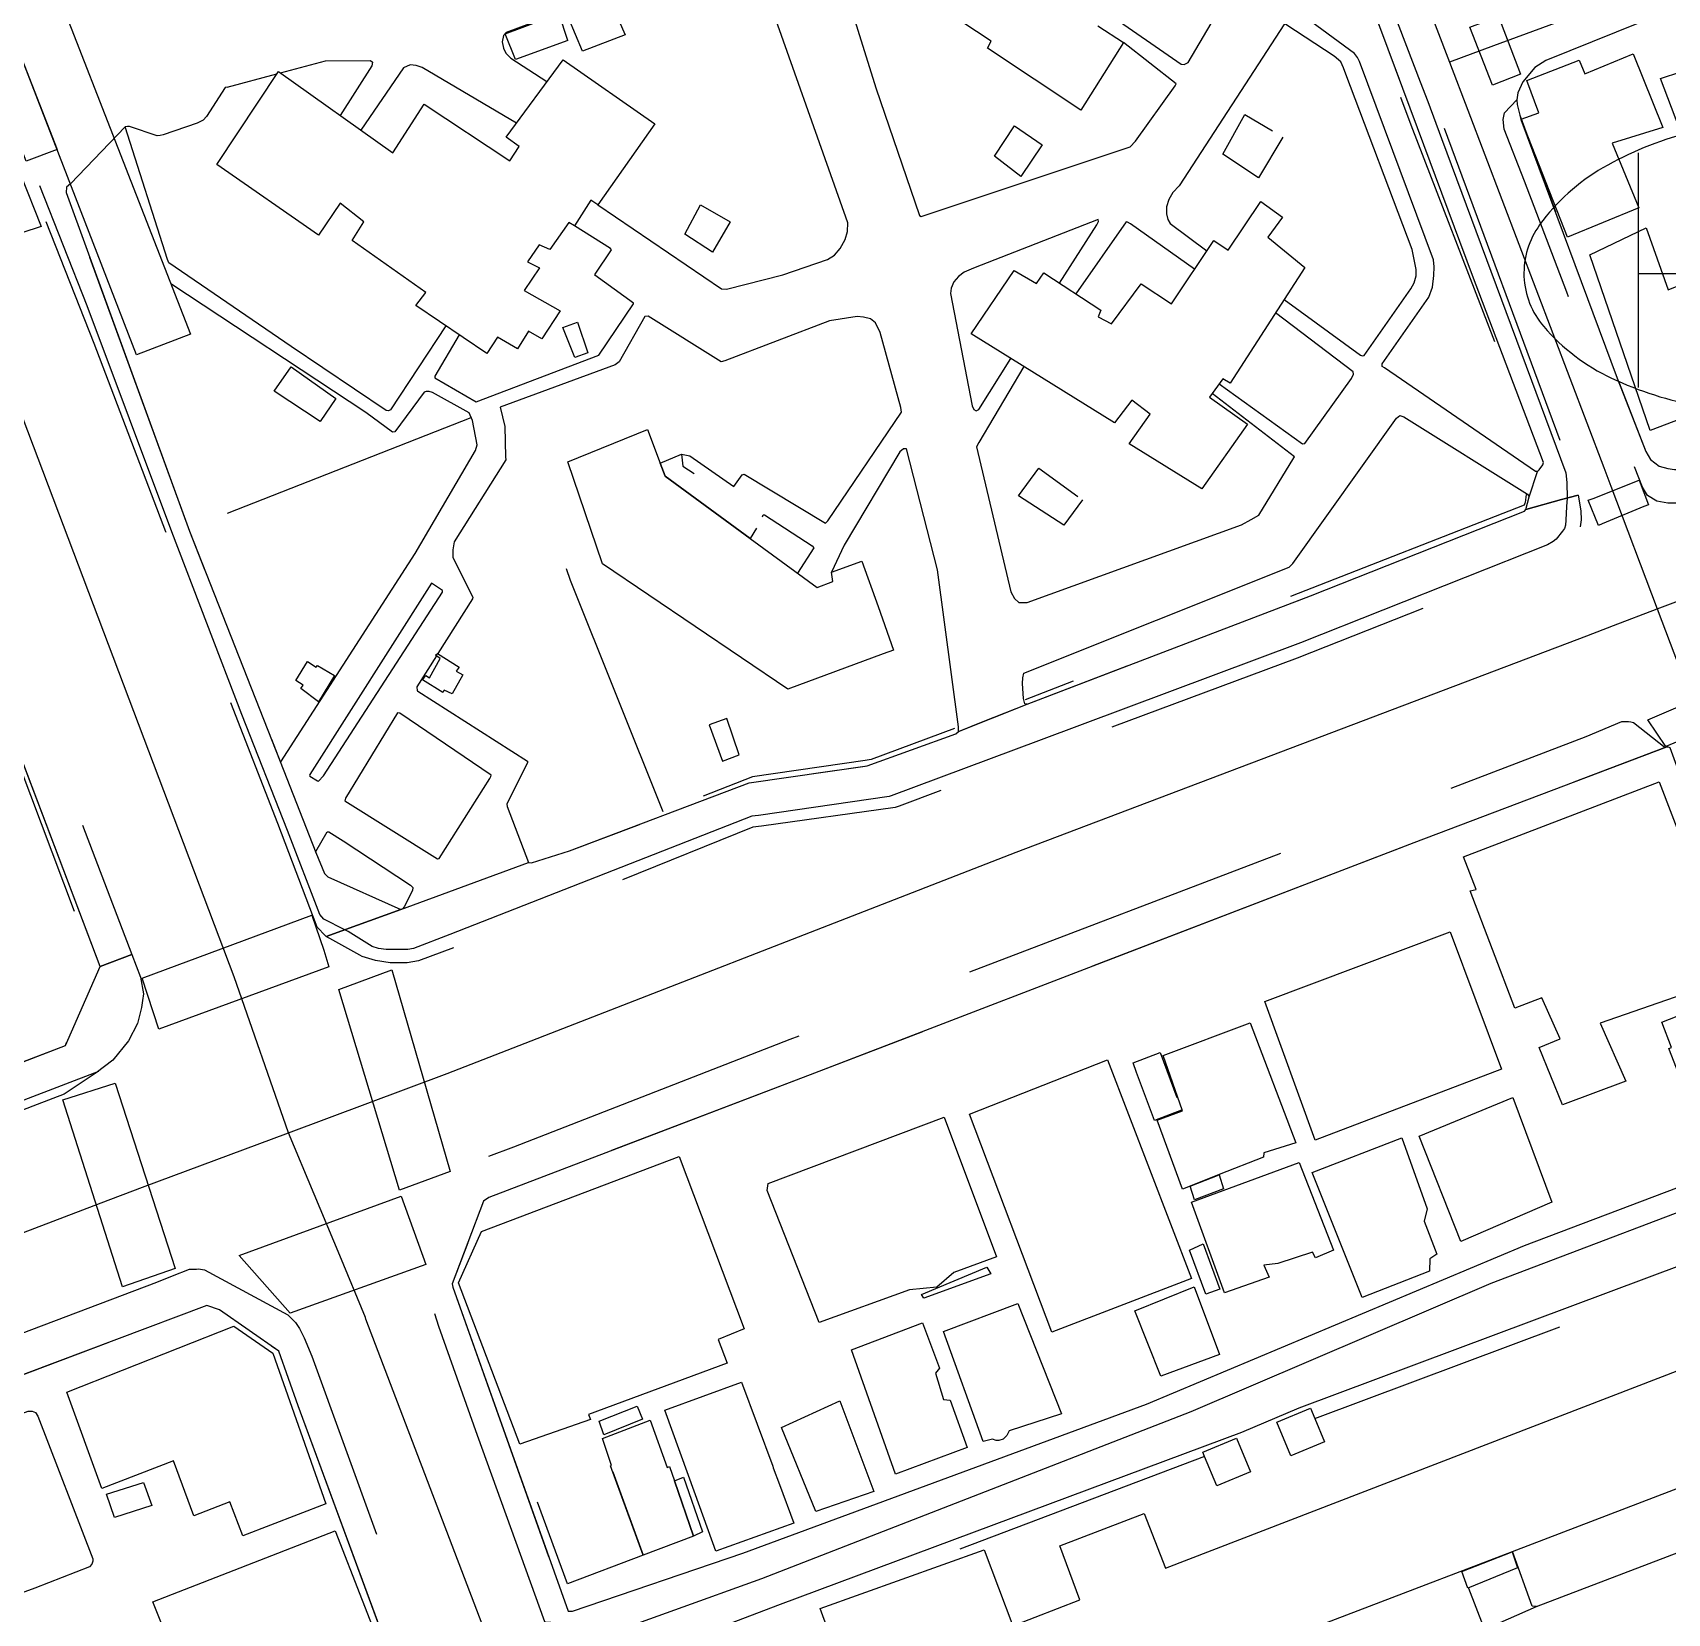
# Model space of a CAD drawing. Header units: millimetres. Extents: x 198785 to 203305, y 542885 to 545889.
# Drawn here: x 202470.1 to 202649.4, y 543178 to 543351.3 of the extents above; entities that cross this region are included whole.
import ezdxf

# ---------------------------------------------------------------- set-up
doc = ezdxf.new("R2010")
doc.units = ezdxf.units.MM
for name, pattern in [('FENCE_25K', [54.3, 28.7, -9.2, -16.4]), ('HIDDEN_BULD_25K', [28.8, 18.4, -10.4]), ('HIDDEN_IN_25K', [56.5, 36.5, -20])]:
    doc.linetypes.add(name, pattern=pattern)
for name, color, linetype in [('A0013114', 253, 'Continuous'), ('A0013117', 253, 'Continuous'), ('A0013118', 253, 'Continuous'), ('A0023214', 253, 'Continuous'), ('A0023217', 253, 'Continuous'), ('A0033324', 253, 'Continuous'), ('A0033327', 253, 'Continuous'), ('A0043325', 253, 'Continuous'), ('B0014111', 253, 'Continuous'), ('B0014112', 253, 'Continuous'), ('B0014115', 253, 'Continuous'), ('B0014116', 253, 'Continuous'), ('B0014511', 253, 'Continuous'), ('B0024120', 253, 'Continuous'), ('B0024127', 253, 'Continuous'), ('C0076117', 253, 'Continuous')]:
    doc.layers.add(name, color=color, linetype=linetype)

# ---------------------------------------------------------------- blocks, each defined once
blk = doc.blocks.new('B0014511')
at = {"layer": 'B0014511'}
blk.add_lwpolyline([(-31.17, -1.27, 0.169014), (-29, -6.77, 0.105159), (-21.57, -12.43, 0.067248), (-11.97, -15.47, 0.053397), (0.67, -16.3, 0.053397), (13.19, -14.44, 0.067248), (22.51, -10.63, 0.105159), (29.45, -4.38, 0.169014), (31.17, 1.27, 0.169014), (29, 6.77, 0.105159), (21.57, 12.43, 0.067248), (11.97, 15.47, 0.053397), (-0.67, 16.3, 0.053397), (-13.19, 14.44, 0.067248), (-22.51, 10.63, 0.105159), (-29.45, 4.38, 0.169014)], format="xyb", close=True, dxfattribs=at)
for points in [[(16.58, 13.62), (16.58, -13.46)], [(-18.64, 12.26), (-18.64, -13.46)], [(-18.64, -0.94), (16.58, -0.94)]]:
    blk.add_lwpolyline(points, dxfattribs=at)

msp = doc.modelspace()

# ---------------------------------------------------------------- linework, layer by layer
at = {"layer": 'A0013114'}
for points in [[(202474.24, 543334.78), (202473.81, 543334.42), (202473.77, 543333.83), (202487.3, 543296.67), (202497.26, 543271.43), (202501.16, 543261.47), (202502.1, 543259.14), (202502.46, 543258.78), (202510.5, 543255.21), (202524.48, 543260.35), (202524.83, 543260.34), (202528.99, 543261.62), (202548.69, 543269.08), (202561.64, 543270.97), (202571.36, 543274.47), (202571.62, 543274.71), (202579.17, 543277.72), (202610.24, 543289.6), (202633.72, 543298.88), (202633.87, 543299.07)], [(202362.03, 543197.36), (202387.02, 543206.87), (202473.7, 543240.31), (202477.5, 543248.94), (202462.05, 543289.72), (202445.63, 543332.77)], [(202649.28, 543273.02), (202621.58, 543262.51), (202584, 543248.08), (202555.84, 543237.26), (202520.13, 543223.64), (202519.55, 543223.21), (202516.13, 543214.15), (202516.17, 543213.79), (202528.83, 543178.28), (202529.31, 543178.28)], [(202510.01, 543170.99), (202510.13, 543171.21), (202499.24, 543200.77), (202497.1, 543206.78), (202490.6, 543211.3), (202489.2, 543211.78), (202429.75, 543189.42), (202397.76, 543177.28), (202362.52, 543163.93), (202358.46, 543162.34), (202358.2, 543162.12), (202358.16, 543162.04)]]:
    msp.add_lwpolyline(points, dxfattribs=at)
at = {"layer": 'A0013117'}
for points in [[(202752.64, 543392.24), (202751.77, 543392.44), (202750.81, 543392.44), (202695.15, 543371.53), (202693.88, 543371.06), (202690.45, 543369.73), (202676.84, 543364.47), (202676.58, 543364.31), (202670.94, 543361.27), (202661.61, 543358.03), (202651.46, 543354.49), (202636.06, 543348.28), (202634.85, 543347.54), (202633.54, 543345.95), (202632.98, 543344.76), (202632.88, 543343.97), (202632.92, 543343.45), (202633.2, 543342.28), (202633.31, 543341.83), (202643.88, 543313.45), (202647.03, 543305.43), (202647.54, 543304.55), (202648.48, 543303.8), (202649.41, 543303.54)], [(202633.87, 543299.07), (202634.21, 543300.46), (202635.12, 543303.24), (202635.32, 543303.41), (202635.73, 543303.95), (202635.79, 543304.21), (202628.01, 543324.73), (202621.97, 543340.91), (202618.75, 543349.55), (202609.17, 543375.21)], [(202529.31, 543178.28), (202547.97, 543184.63), (202592.24, 543200.97), (202633.69, 543218.38), (202661.99, 543229.07), (202662.91, 543231.39), (202662.94, 543231.46), (202663.93, 543233.97), (202659.57, 543245.7), (202655.03, 543258.24), (202649.67, 543272.92), (202649.5, 543273), (202649.28, 543273.02)], [(202664.18, 543221.18), (202608.96, 543200.52), (202602.69, 543197.87), (202552.08, 543179.01), (202532.61, 543171.6)]]:
    msp.add_lwpolyline(points, dxfattribs=at)
at = {"layer": 'A0013118'}
for points in [[(202569.48, 543365.56), (202574.03, 543372.33), (202574.14, 543372.75), (202574.18, 543373.08), (202573.13, 543373.12), (202558.16, 543367.58), (202557.29, 543367.16), (202556.68, 543366.51), (202556.49, 543365.8), (202556.46, 543364.9), (202562.56, 543345.28), (202567.35, 543331.3), (202567.54, 543331.19), (202590.45, 543338.83), (202591.06, 543339.46), (202595.39, 543345.5), (202595.52, 543345.75), (202589.73, 543350.26)], [(202587.87, 543353.55), (202596.06, 543347.88), (202596.38, 543347.85), (202596.81, 543348.06), (202601.49, 543356.05), (202601.53, 543356.33), (202593.5, 543362.16)], [(202532.08, 543332.48), (202545.64, 543323.26), (202546.19, 543323.23), (202552.36, 543324.78), (202557.26, 543326.49), (202558.03, 543326.95), (202558.67, 543327.68), (202559.22, 543328.67), (202559.48, 543329.54), (202559.51, 543330.49), (202549.76, 543358.07), (202549.23, 543359.18), (202548.57, 543360.12), (202547.86, 543360.45), (202545.95, 543360.28), (202522.05, 543351.37), (202521.75, 543351.03), (202521.59, 543350.35), (202521.73, 543349.66), (202521.99, 543349.09), (202522.54, 543348.55), (202526.51, 543345.97)], [(202635.12, 543303.24), (202634.92, 543303.22), (202618.34, 543314.59), (202618.11, 543314.73), (202618.11, 543315.02), (202623.23, 543322.33), (202623.6, 543323.45), (202623.78, 543324.71), (202623.81, 543325.65), (202623.74, 543326.44), (202615.6, 543348.17), (202615.38, 543348.63), (202615.06, 543349.07), (202605.55, 543356.07)], [(202607.34, 543322.09), (202615.74, 543315.99), (202615.93, 543315.9), (202616.12, 543315.96), (202621.23, 543323.25), (202621.59, 543323.91), (202621.81, 543324.69), (202621.82, 543325.37), (202621.38, 543327.57), (202614.1, 543346.78), (202613.87, 543347.47), (202613.55, 543348.14), (202612.85, 543348.78), (202607.55, 543352.25), (202607.4, 543352.32), (202595.84, 543334.55), (202595.14, 543333.8), (202594.7, 543333.06), (202594.45, 543332.24), (202594.44, 543331.49), (202594.58, 543330.86), (202594.85, 543330.42), (202598.88, 543327.43)], [(202491.43, 543345.35), (202496.89, 543346.82)], [(202497.27, 543346.92), (202502.22, 543348.25), (202507.17, 543348.3), (202507.38, 543348.1), (202507.31, 543347.7), (202503.84, 543342.26)], [(202523.15, 543341.42), (202512.83, 543347.53), (202512.17, 543347.76), (202511.51, 543347.82), (202510.78, 543347.49), (202506.08, 543340.67), (202506.13, 543340.77)], [(202491.43, 543345.35), (202491.21, 543345.33), (202489.19, 543342.14), (202488.8, 543341.74), (202488.14, 543341.41), (202484.43, 543340.15), (202484.09, 543340.05), (202483.77, 543340.03), (202480.73, 543341.07), (202480.5, 543341.07), (202480.24, 543341), (202474.24, 543334.78)], [(202515.43, 543319.2), (202509.35, 543309.98), (202509.12, 543309.87), (202508.86, 543309.92), (202498.46, 543316.95), (202485.05, 543326.12), (202484.88, 543326.49), (202480.24, 543341)], [(202582.73, 543323.88), (202586.82, 543330.28), (202586.98, 543330.65), (202586.97, 543330.84), (202573.27, 543325.52), (202572.25, 543325.1), (202571.62, 543324.59), (202571.12, 543324.02), (202570.82, 543323.34), (202570.75, 543322.74), (202573.15, 543310.43), (202573.32, 543310.03), (202573.58, 543309.88), (202573.87, 543310.02), (202577.38, 543315.62)], [(202597.53, 543325.41), (202590.51, 543330.38), (202590.17, 543330.58), (202590.01, 543330.61), (202584.52, 543322.7)], [(202516.88, 543318.22), (202514.2, 543313.69), (202514.2, 543313.5), (202518.76, 543310.87), (202532.2, 543315.99), (202536, 543321.62), (202535.98, 543321.69), (202531.74, 543324.77), (202531.81, 543324.87), (202533.57, 543327.54), (202533.49, 543327.66), (202529.53, 543330.16)], [(202497.26, 543271.43), (202497.33, 543271.41), (202512.05, 543294.25), (202518.68, 543305.54), (202518.84, 543306.15), (202518.36, 543308.82), (202517.98, 543309.65), (202513.96, 543311.9), (202513.58, 543312.01), (202513.26, 543311.99), (202513.06, 543311.92), (202509.83, 543307.59), (202509.56, 543307.55), (202506.66, 543309.7), (202485.27, 543323.82)], [(202541.26, 543305.12), (202542.19, 543304.96), (202547.01, 543301.6), (202547.93, 543302.88), (202548.15, 543302.92), (202557.06, 543297.55), (202557.32, 543297.81), (202565.37, 543309.73), (202565.3, 543310.24), (202563.05, 543318.46), (202562.55, 543319.53), (202562, 543319.97), (202561.23, 543320.16), (202560.54, 543320.24), (202557.49, 543319.73), (202546.03, 543315.35), (202545.6, 543315.27), (202537.61, 543320.26), (202537.25, 543320.23), (202534.44, 543315.24), (202533.98, 543314.94), (202521.36, 543310.29), (202521.89, 543308.17), (202521.96, 543304.84), (202521.98, 543304.5), (202516.34, 543295.53), (202516.18, 543294.64), (202516.19, 543293.8), (202518.39, 543289.46), (202518.36, 543289.27), (202514.55, 543283.26)], [(202600.24, 543312.84), (202609.37, 543306.27), (202609.6, 543306.3), (202614.73, 543313.42), (202614.96, 543313.89), (202614.91, 543314.16), (202606.41, 543320.64)], [(202578.8, 543314.74), (202573.88, 543306.41), (202573.62, 543305.94), (202577.39, 543290.02), (202577.79, 543289.3), (202578.26, 543288.85), (202579.15, 543288.86), (202602.69, 543297.39), (202603.73, 543297.95), (202604.58, 543298.44), (202608.41, 543304.72), (202608.49, 543304.83), (202599.46, 543311.78)], [(202579.17, 543277.72), (202578.92, 543277.77), (202578.76, 543278.33), (202578.67, 543279.97), (202578.68, 543280.62), (202578.82, 543281.1), (202607.9, 543292.73), (202608.32, 543293.13), (202619.66, 543309.07), (202620.02, 543309.35), (202620.47, 543309.22), (202634.03, 543300.74), (202634.21, 543300.46)], [(202571.62, 543274.71), (202571.65, 543275.22), (202569.34, 543292.44), (202565.94, 543305.72), (202565.6, 543305.7), (202565.2, 543305.38), (202559.09, 543295.14), (202557.71, 543292.18)], [(202550.14, 543298.26), (202550.21, 543298.46), (202550.37, 543298.49), (202555.6, 543295.07), (202555.78, 543294.87), (202554, 543292.07)], [(202513.85, 543290.98), (202500.49, 543270), (202500.45, 543269.92), (202500.5, 543269.81), (202501.35, 543269.3), (202501.44, 543269.27), (202501.99, 543269.86), (202515.06, 543289.99), (202515.07, 543290.17), (202513.95, 543290.91), (202513.85, 543290.98)], [(202514.39, 543283.01), (202512.24, 543279.61), (202512.26, 543279.18), (202512.36, 543279.13), (202524.37, 543271.48), (202524.36, 543271.32), (202522.12, 543266.74), (202522.14, 543266.5), (202524.48, 543260.35)], [(202510.13, 543276.76), (202504.4, 543267.4), (202504.35, 543267.12), (202514.51, 543260.77), (202514.68, 543260.78), (202517.48, 543265.2), (202520.26, 543269.55), (202520.36, 543269.8), (202520.39, 543269.95), (202510.38, 543276.74), (202510.13, 543276.76)], [(202501.16, 543261.47), (202501.17, 543261.57), (202502.39, 543263.71), (202502.57, 543263.73), (202504.15, 543262.74), (202511.56, 543257.87), (202511.8, 543257.63), (202511.78, 543257.29), (202510.86, 543255.51), (202510.65, 543255.27), (202510.5, 543255.21)], [(202628.89, 543176.09), (202635.03, 543178.78), (202666.52, 543190.82)], [(202635.03, 543178.78), (202634.55, 543178.83), (202632.4, 543184.81)], [(202627.56, 543180.81), (202629.18, 543176.62), (202628.89, 543176.09)]]:
    msp.add_lwpolyline(points, dxfattribs=at)
at = {"layer": 'A0023214'}
for points in [[(202498.17, 543230.73), (202492.22, 543247.81), (202459.69, 543333.76), (202457.84, 543338.65), (202453.51, 543350.09), (202398.17, 543496.21), (202394.81, 543505.08), (202392.55, 543511.06), (202358.38, 543601.29), (202357.54, 543603.22), (202356.85, 543604.82), (202350.92, 543618.48)], [(202498.17, 543230.73), (202515.58, 543237.24), (202577.96, 543261.48), (202640.54, 543285.22), (202643.47, 543286.33), (202648.27, 543288.16), (202653.32, 543290.07), (202689.44, 543303.79), (202770.38, 543338.04), (202796.14, 543348.94)], [(202419.85, 543200.99), (202477.62, 543223.05), (202482.16, 543224.75), (202498.17, 543230.73)], [(202596.63, 542969.04), (202595.09, 542976.76), (202594, 542979.49), (202572.64, 543033.2), (202571.69, 543035.41), (202570.22, 543038.78), (202569.08, 543041.43), (202564.39, 543052.23), (202547.84, 543093.33), (202546.35, 543101.06), (202545.68, 543104.54), (202545.09, 543107.61), (202544.82, 543109.05), (202523.37, 543166.45), (202522.75, 543168.07), (202521.44, 543171.51), (202520.17, 543174.83), (202506.64, 543210.28), (202506.62, 543210.46), (202503.78, 543217.27), (202498.17, 543230.73)]]:
    msp.add_lwpolyline(points, dxfattribs=at)
at = {"layer": 'A0023217'}
for points in [[(202563.73, 543510.31), (202565.07, 543506.27), (202570.9, 543488.72), (202577.23, 543472.08), (202583.72, 543454.09), (202589.76, 543439.45), (202599.13, 543414.77), (202610.85, 543386.57), (202624.11, 543351.74), (202625.5, 543348.11)], [(202691.84, 543373.34), (202689.38, 543372.36), (202670.1, 543364.67), (202657.87, 543360.06), (202630.32, 543349.89), (202625.5, 543348.11)], [(202625.5, 543348.11), (202627.5, 543342.84), (202642.39, 543303.67), (202643.17, 543301.63), (202648.27, 543288.16), (202653.35, 543274.74), (202656.16, 543267.33), (202664.96, 543244.17), (202669.49, 543233.46), (202671.42, 543228.9)], [(202671.42, 543228.9), (202664.45, 543226.85), (202659.67, 543225.45), (202630.03, 543214.19), (202597.13, 543200.14), (202550.02, 543181.82), (202530.96, 543174.94), (202521.44, 543171.51), (202519.21, 543170.84), (202511.51, 543167.85), (202463.69, 543149.25), (202379.07, 543117.63), (202377.61, 543117.29), (202375.59, 543116.81), (202374.46, 543117.07), (202370.9, 543117.9)]]:
    msp.add_lwpolyline(points, dxfattribs=at)
at = {"layer": 'A0033324', "linetype": 'HIDDEN_IN_25K', "flags": 128}
for points in [[(202639.61, 543300.64), (202637.78, 543300.14), (202633.87, 543299.07), (202634.21, 543300.46), (202635.12, 543303.24), (202635.32, 543303.41), (202635.73, 543303.95), (202635.79, 543304.21), (202628.01, 543324.73), (202621.97, 543340.91), (202618.75, 543349.55), (202609.17, 543375.21), (202592.65, 543417.87), (202578.33, 543455.4), (202562.51, 543496.76), (202562.2, 543496.88), (202559.72, 543503.68), (202559.77, 543503.9), (202559.75, 543504.28), (202555.94, 543514.69), (202548.42, 543535.2), (202542.33, 543551.12), (202541.9, 543551.84), (202541.03, 543554), (202541.79, 543553.61), (202542.32, 543553.26), (202542.72, 543553), (202543.43, 543552.4), (202544.18, 543551.6), (202554.66, 543525.14), (202564.37, 543499.03), (202575.02, 543471.55), (202587.91, 543437.12), (202599.45, 543407.08), (202611.65, 543375.28), (202623.46, 543344.75), (202639.43, 543301.64), (202639.61, 543300.64)], [(202678.17, 543309.86), (202660.75, 543302.98), (202653.2, 543300.1), (202651.17, 543299.77), (202650.32, 543299.75), (202649.44, 543299.75), (202648.23, 543299.96), (202647.18, 543300.58), (202646.66, 543301.51), (202645.71, 543303.9), (202641.14, 543315.54), (202638.34, 543322.89), (202633.71, 543335.06), (202631.46, 543340.75), (202631.37, 543341.81), (202631.5, 543342.55), (202632.88, 543343.97), (202632.92, 543343.45), (202633.2, 543342.28), (202643.88, 543313.45), (202647.03, 543305.43), (202647.54, 543304.55), (202648.48, 543303.8), (202649.41, 543303.54), (202650.17, 543303.46), (202651.56, 543303.44), (202652.99, 543303.68), (202677.38, 543313.47), (202687.39, 543317.74), (202687.63, 543317.98), (202693.47, 543321), (202763.65, 543348.04), (202763.85, 543348.2), (202764.01, 543348.43), (202765.47, 543351.98), (202766.93, 543355.51), (202766.93, 543356.04), (202753.16, 543391.84), (202752.82, 543392.2), (202752.64, 543392.24), (202751.77, 543392.44), (202750.81, 543392.44), (202756.35, 543393.34), (202756.85, 543393.42), (202758.39, 543393.43), (202759.35, 543393.26), (202759.98, 543392.8), (202760.88, 543391.53), (202765.84, 543377.81), (202772.44, 543359.56), (202772.79, 543358), (202772.81, 543357.7), (202772.81, 543357.27), (202772.72, 543356.78), (202772.3, 543355.79), (202771.06, 543353.9), (202765.85, 543344.33), (202765.65, 543343.95), (202711.27, 543322.83), (202701.03, 543318.84), (202678.17, 543309.86)], [(202510.5, 543255.21), (202502.31, 543252.24), (202502.21, 543252.3), (202501.31, 543253.26), (202497.01, 543264.64), (202491.66, 543278.31), (202484.72, 543296.62), (202476.86, 543317.26), (202470.82, 543332.51), (202470.8, 543333.17), (202470.84, 543333.97), (202470.9, 543334.81), (202471.05, 543335.99), (202471.31, 543336.8), (202471.76, 543337.21), (202472.96, 543337.53), (202474.24, 543334.78), (202473.81, 543334.42), (202473.77, 543333.83), (202487.3, 543296.67), (202497.26, 543271.43), (202501.16, 543261.47), (202502.1, 543259.14), (202502.46, 543258.78), (202510.5, 543255.21)], [(202480.99, 543250.27), (202477.5, 543248.94), (202462.05, 543289.72), (202445.63, 543332.77), (202448.41, 543331.98), (202450.04, 543330.93), (202450.81, 543329.83), (202453.34, 543323.23), (202468.83, 543282.04), (202480.99, 543250.27)], [(202502.31, 543252.24), (202510.5, 543255.21), (202524.48, 543260.35), (202524.83, 543260.34), (202528.99, 543261.62), (202548.69, 543269.08), (202561.41, 543270.93), (202561.64, 543270.97), (202571.36, 543274.47), (202571.62, 543274.71), (202574.36, 543275.8), (202579.17, 543277.72), (202610.24, 543289.6), (202633.72, 543298.88), (202633.87, 543299.07), (202637.78, 543300.14), (202639.61, 543300.64), (202639.9, 543298.91), (202639.93, 543297.94), (202639.79, 543296.86), (202639.59, 543296.16), (202639.17, 543295.55), (202638.63, 543295.05), (202637.96, 543294.54), (202636.68, 543293.81), (202608.79, 543282.75), (202580.84, 543272.36), (202565.13, 543266.54), (202564.71, 543266.4), (202550.04, 543264.33), (202549.09, 543264.23), (202517.63, 543251.54), (202512.42, 543249.56), (202511.17, 543249.34), (202509.33, 543249.37), (202507.69, 543249.63), (202506.25, 543250.05), (202506, 543250.2), (202503.02, 543251.85), (202502.31, 543252.24)], [(202526.88, 543177.07), (202526.46, 543177.03), (202526.26, 543177.1), (202518.89, 543197.53), (202514.66, 543209.49), (202513.47, 543213.2), (202513.32, 543214.44), (202513.29, 543215.04), (202513.38, 543215.84), (202516.61, 543225.93), (202517.12, 543226.78), (202517.49, 543227.07), (202517.7, 543227.2), (202517.93, 543227.31), (202522.88, 543229.19), (202553.17, 543240.98), (202572.7, 543248.29), (202618.24, 543265.69), (202640.47, 543274.17), (202644.38, 543275.8), (202644.84, 543275.83), (202645.1, 543275.81), (202645.35, 543275.79), (202645.66, 543275.7), (202649.13, 543272.96), (202621.58, 543262.51), (202584, 543248.08), (202555.84, 543237.26), (202520.13, 543223.64), (202519.55, 543223.21), (202516.13, 543214.15), (202516.17, 543213.79), (202528.83, 543178.28), (202529.31, 543178.28), (202526.88, 543177.07)], [(202477.5, 543248.94), (202480.99, 543250.27), (202481.95, 543247.77), (202482.25, 543245.95), (202482.17, 543245.24), (202482.06, 543244.45), (202481.6, 543242.71), (202480.62, 543240.81), (202478.91, 543238.67), (202477.09, 543237.28), (202473.55, 543234.96), (202470.6, 543233.83), (202393.55, 543204.26), (202370.4, 543195.5), (202367.93, 543194.74), (202367.04, 543194.84), (202364.69, 543195.73), (202362.03, 543197.36), (202387.02, 543206.87), (202473.7, 543240.31), (202477.5, 543248.94)], [(202488.94, 543215.71), (202498.1, 543210.78), (202498.95, 543209.93), (202499.36, 543209.28), (202499.88, 543208.25), (202500.74, 543206.25), (202512.55, 543173.68), (202512.55, 543173.15), (202512.35, 543172.62), (202512.1, 543172.21), (202510.13, 543171.21), (202499.24, 543200.77), (202497.1, 543206.78), (202490.6, 543211.3), (202489.2, 543211.78), (202443.61, 543194.63), (202442.97, 543196.59), (202443.03, 543197.44), (202443.23, 543198.02), (202443.35, 543198.3), (202443.6, 543198.73), (202444.38, 543199.46), (202483.72, 543214.34), (202485.45, 543215.05), (202487.29, 543215.77), (202487.61, 543215.78), (202487.82, 543215.78), (202488.07, 543215.78), (202488.34, 543215.79), (202488.53, 543215.77), (202488.94, 543215.71)]]:
    msp.add_lwpolyline(points, dxfattribs=at)
at = {"layer": 'A0033327'}
for points in [[(202611.03, 543375.26), (202622.28, 543345.95), (202623.09, 543343.79), (202624.6, 543339.74), (202638.23, 543303.08), (202638.35, 543302.04), (202638.38, 543300.31), (202638.32, 543299.38), (202638.25, 543297.88), (202638.19, 543297.34), (202638.08, 543296.99), (202637.87, 543296.68), (202637.19, 543295.81), (202636.86, 543295.55), (202636.22, 543295.19), (202609.15, 543284.46), (202580.42, 543273.7), (202564.26, 543267.65), (202564.05, 543267.58), (202549.7, 543265.52), (202548.99, 543265.44), (202515.85, 543252.46), (202511.87, 543250.94), (202511.24, 543250.83), (202508.86, 543250.81), (202508.04, 543250.94), (202507.33, 543251.15), (202504.71, 543252.79), (202504.36, 543252.98), (202502.05, 543254.16), (202501.6, 543254.64), (202498.05, 543263.85), (202493.06, 543276.59), (202485.37, 543296.63), (202476.09, 543321.4), (202470.88, 543334.54)], [(202366.28, 543195.13), (202440.47, 543223.33), (202477.35, 543237.48)]]:
    msp.add_lwpolyline(points, dxfattribs=at)
at = {"layer": 'A0043325'}
for points in [[(202633.27, 543346.79), (202630.19, 543345.58), (202627.73, 543351.93), (202630.87, 543353.1), (202633.27, 543346.79)], [(202472.78, 543338.55), (202469.39, 543337.24), (202464.76, 543349.49), (202468.09, 543350.64), (202472.78, 543338.55)], [(202469.03, 543329.43), (202454.14, 543324.45), (202451.94, 543330.01), (202466.68, 543335), (202468.75, 543335.7), (202468.81, 543335.72), (202471.05, 543330.1), (202470.93, 543330.06), (202469.03, 543329.43)], [(202642.23, 543297.49), (202641.82, 543297.32), (202640.7, 543300.07), (202641.34, 543300.32), (202645.8, 543302.1), (202646.27, 543302.29), (202647.3, 543299.58), (202646.8, 543299.38), (202642.23, 543297.49)], [(202656.98, 543276.33), (202649.19, 543273.08), (202647.24, 543276.01), (202655.75, 543279.67), (202656.98, 543276.33)], [(202502.6, 543248.91), (202483.94, 543242.1), (202482.1, 543247.67), (202500.74, 543254.58), (202502.04, 543250.75), (202502.6, 543248.91)], [(202515.9, 543226.49), (202510.33, 543224.43), (202503.67, 543246.45), (202509.5, 543248.59), (202515.9, 543226.49)], [(202485.73, 543215.86), (202479.95, 543213.83), (202473.43, 543234.35), (202479.15, 543236.18), (202485.73, 543215.86)], [(202513.23, 543216.27), (202498.36, 543210.94), (202492.75, 543217.28), (202510.53, 543223.78), (202513.23, 543216.27)]]:
    msp.add_lwpolyline(points, dxfattribs=at)
at = {"layer": 'B0014111'}
for points in [[(202681.5, 543325.98), (202661.77, 543318.31), (202661.03, 543319.53), (202659.13, 543318.66), (202648.62, 543346.31), (202650.86, 543347.03), (202650.55, 543347.98), (202670.18, 543355.55), (202681.5, 543325.98)], [(202647.06, 543329.95), (202649.46, 543323.15), (202653.73, 543324.87), (202658.83, 543312.04), (202647.48, 543307.73), (202640.88, 543326.97), (202647.06, 543329.95)], [(202538.92, 543304.15), (202539.46, 543302.72), (202548.78, 543295.89), (202556.14, 543290.5), (202557.87, 543291.16), (202557.71, 543292.18), (202561.05, 543293.4), (202562.82, 543288.42), (202564.52, 543283.64), (202563.38, 543283.22), (202552.92, 543279.35), (202532.59, 543293.09), (202528.79, 543304.3), (202537.53, 543307.85), (202538.92, 543304.15)], [(202655.59, 543247.47), (202642, 543242.75), (202644.83, 543236.39), (202637.88, 543233.79), (202635.33, 543240.09), (202637.61, 543241.02), (202635.62, 543245.51), (202632.63, 543244.37), (202627.76, 543257.26), (202628.4, 543257.4), (202627, 543260.98), (202648.47, 543269.22), (202655.62, 543250.65), (202654.54, 543250.09), (202655.59, 543247.47)], [(202631.17, 543237.71), (202610.75, 543229.92), (202605.22, 543245.12), (202625.56, 543252.75), (202631.17, 543237.71)], [(202661.54, 543229.91), (202654.49, 543227.27), (202654.28, 543227.81), (202652.23, 543233.02), (202649.52, 543239.95), (202649.82, 543240.06), (202648.75, 543242.86), (202657.92, 543246.44), (202663.01, 543233.46), (202661.54, 543229.91)], [(202597.03, 543224.88), (202596.22, 543224.56), (202593.44, 543232.12), (202596.22, 543233.12), (202594.08, 543239.19), (202603.63, 543242.77), (202608.62, 543229.63), (202605.13, 543228.51), (202605.08, 543228.05), (202600.22, 543226.14), (202597.03, 543224.88)], [(202597.18, 543214.75), (202581.87, 543208.86), (202572.83, 543232.78), (202587.97, 543238.73), (202597.18, 543214.75)], [(202636.69, 543223.12), (202626.73, 543218.8), (202622.17, 543230.37), (202632.43, 543234.59), (202636.69, 543223.12)], [(202566.27, 543213.51), (202556.37, 543209.92), (202550.66, 543224.4), (202550.75, 543225.18), (202570.07, 543232.44), (202575.82, 543217.12), (202571.13, 543215.41), (202569.27, 543213.78), (202566.27, 543213.51)], [(202531.29, 543199.3), (202523.55, 543196.59), (202516.79, 543214.27), (202519.33, 543219.91), (202541.02, 543228.14), (202548.15, 543209.22), (202545.28, 543208.05), (202546.26, 543205.45), (202531.06, 543199.83), (202531.29, 543199.3)], [(202600.25, 543206.4), (202593.83, 543204.03), (202590.96, 543211.22), (202597.5, 543213.83), (202600.25, 543206.4)], [(202496.43, 543206.55), (202502.27, 543190.06), (202493.15, 543186.53), (202491.73, 543190.26), (202487.8, 543188.71), (202485.54, 543194.76), (202477.71, 543191.72), (202473.85, 543202.27), (202492.17, 543209.53), (202496.43, 543206.55)], [(202566.53, 543151.03), (202556.46, 543178.56), (202574.44, 543185), (202577.6, 543176.65), (202584.96, 543179.51), (202582.76, 543185.43), (202592.01, 543188.98), (202594.33, 543182.98), (202664.68, 543210.1)], [(202553.59, 543187.94), (202545.03, 543184.86), (202542.8, 543191.02), (202539.45, 543200.31), (202547.83, 543203.37), (202551.26, 543194.16), (202551.32, 543194), (202552.01, 543192.16), (202553.59, 543187.94)], [(202470.68, 543199.64), (202476.7, 543184.01), (202476.72, 543183.74), (202476.61, 543183.42), (202476.33, 543183.14), (202470.36, 543180.79), (202456.53, 543175.77), (202451.96, 543188.96), (202451.6, 543188.9), (202450.55, 543192.13), (202450.49, 543192.61), (202450.61, 543192.87), (202451.04, 543193.19), (202469.62, 543200.19), (202470.06, 543200.2), (202470.42, 543200.04), (202470.68, 543199.64)], [(202562.34, 543191.38), (202555.99, 543189.2), (202552.21, 543198.4), (202558.63, 543201.34), (202562.34, 543191.38)], [(202542.57, 543186.51), (202537.04, 543184.42), (202533.49, 543194.21), (202533.6, 543194.25), (202532.61, 543197.19), (202537.81, 543199.22), (202539.69, 543194.04), (202539.96, 543194.14), (202540.49, 543192.57), (202542.57, 543186.51)], [(202665.48, 543197.45), (202632.37, 543184.79)], [(202509.22, 543171.87), (202489.38, 543164.05), (202483.29, 543179.3), (202503.3, 543187.1), (202509.22, 543171.87)], [(202632.37, 543184.79), (202585.31, 543166.8)]]:
    msp.add_lwpolyline(points, dxfattribs=at)
at = {"layer": 'B0014112'}
for points in [[(202623.3, 543215.54), (202615.91, 543212.67), (202610.44, 543226.38), (202620.27, 543230.18), (202623.05, 543222.4), (202622.72, 543221.02), (202624.09, 543217.42), (202623.32, 543216.91), (202623.3, 543215.54)], [(202612.76, 543217.85), (202610.77, 543217.01), (202610.45, 543217.62), (202606.66, 543216.4), (202605.13, 543216.21), (202605.71, 543214.91), (202600.79, 543213.16), (202597.18, 543223.1), (202608.99, 543227.46), (202612.76, 543217.85)], [(202576.52, 543197.15), (202576.07, 543196.97), (202575.78, 543196.98), (202575.36, 543197.14), (202574.36, 543196.86), (202570.01, 543208.92), (202578.16, 543212), (202582.92, 543199.9), (202577.19, 543198.04), (202576.94, 543197.53), (202576.52, 543197.15)], [(202572.58, 543196.22), (202564.74, 543193.29), (202559.91, 543206.91), (202567.68, 543209.9), (202569.57, 543204.92), (202569.1, 543204.37), (202569.98, 543201.49), (202570.72, 543201.4), (202572.58, 543196.22)]]:
    msp.add_lwpolyline(points, dxfattribs=at)
at = {"layer": 'B0014115'}
for points in [[(202586.9, 543352.08), (202589.73, 543350.26), (202585.05, 543342.85), (202574.82, 543349.66), (202575.23, 543350.4), (202570.27, 543353.67)], [(202645.61, 543349.03), (202648.88, 543340.94), (202643.33, 543339.21), (202646.25, 543332.14), (202638.42, 543328.91), (202633.34, 543341.86), (202635.27, 543342.55), (202633.96, 543346.1), (202639.72, 543348.34), (202640.34, 543346.83), (202645.61, 543349.03)], [(202538.34, 543341.34), (202532.08, 543332.48), (202531.32, 543332.96), (202529.53, 543330.16), (202528.92, 543330.52), (202526.83, 543327.56), (202525.67, 543328.09), (202524.37, 543326.22), (202525.68, 543325.57), (202524.01, 543323.09), (202527.95, 543320.85), (202525.94, 543317.78), (202524.48, 543318.62), (202523.29, 543316.66), (202521.09, 543317.97), (202519.92, 543316.18), (202512.13, 543321.43), (202513.24, 543322.84), (202505.16, 543328.54), (202506.42, 543330.59), (202503.83, 543332.65), (202501.45, 543329.14), (202490.31, 543336.9), (202497.06, 543347.07), (202509.6, 543338.18), (202513.03, 543343.49), (202522.44, 543337.3), (202523.46, 543338.86), (202522.02, 543339.88), (202528.29, 543348.38), (202538.34, 543341.34)], [(202605.56, 543328.93), (202609.6, 543325.6), (202601.43, 543312.91), (202600.64, 543313.38), (202599.16, 543311.37), (202603.33, 543308.43), (202598.34, 543301.32), (202590.34, 543306.27), (202592.67, 543309.5), (202590.64, 543311.04), (202588.75, 543308.56), (202573.04, 543318.32), (202577.76, 543325.28), (202580.21, 543323.85), (202581.01, 543325.02), (202587.24, 543320.9), (202586.96, 543320.19), (202588.42, 543319.42), (202591.67, 543323.79), (202594.99, 543321.62), (202599.63, 543328.54), (202601.2, 543327.51), (202604.81, 543332.84), (202607.18, 543331.1), (202605.56, 543328.93)]]:
    msp.add_lwpolyline(points, dxfattribs=at)
at = {"layer": 'B0014116', "linetype": 'HIDDEN_BULD_25K', "flags": 128}
for points in [[(202535.08, 543351.11), (202530.4, 543349.31), (202528.86, 543352.98), (202533.55, 543354.56), (202535.08, 543351.11)], [(202528.78, 543350.48), (202523.06, 543348.4), (202521.94, 543351.2), (202527.8, 543353.41), (202528.78, 543350.48)], [(202607.21, 543339.9), (202604.52, 543335.43), (202600.64, 543338.01), (202603.04, 543342.38), (202607.21, 543339.9)], [(202580.81, 543339.03), (202578.48, 543335.59), (202575.59, 543337.79), (202577.79, 543341.13), (202580.81, 543339.03)], [(202546.61, 543330.59), (202544.67, 543327.29), (202541.61, 543329.25), (202543.35, 543332.48), (202546.61, 543330.59)], [(202531, 543316.24), (202529.55, 543315.74), (202528.25, 543319.03), (202529.84, 543319.6), (202531, 543316.24)], [(202503.36, 543311.23), (202501.62, 543308.71), (202496.58, 543312.03), (202498.45, 543314.72), (202503.36, 543311.23)], [(202548.78, 543295.89), (202539.46, 543302.72), (202538.92, 543304.15), (202541.26, 543305.12), (202541.41, 543303.81), (202550.24, 543298.2), (202548.78, 543295.89)], [(202585.23, 543300.11), (202583.19, 543297.35), (202578.21, 543300.55), (202580.45, 543303.58), (202585.23, 543300.11)], [(202500.23, 543282.38), (202501.19, 543281.77), (202501.34, 543281.94), (202503.2, 543280.87), (202501.45, 543277.99), (202499.5, 543279.42), (202499.77, 543279.81), (202498.98, 543280.31), (202500.23, 543282.38)], [(202517.27, 543280.93), (202516.13, 543278.86), (202515.23, 543279.24), (202515.08, 543279.01), (202512.85, 543280.38), (202513.24, 543280.85), (202513.61, 543280.62), (202514.81, 543282.71), (202514.29, 543283.08), (202514.5, 543283.29), (202516.87, 543281.77), (202516.54, 543281.35), (202517.27, 543280.93)], [(202596.11, 543233.19), (202593.12, 543232.07), (202593.04, 543232.35), (202591.14, 543237.34), (202590.78, 543238.38), (202593.76, 543239.54), (202596.11, 543233.19)], [(202597.03, 543224.88), (202600.22, 543226.1), (202600.69, 543224.58), (202597.51, 543223.36), (202597.03, 543224.88)], [(202600.3, 543213.59), (202598.76, 543213.02), (202596.96, 543217.86), (202598.46, 543218.54), (202600.3, 543213.59)], [(202575.19, 543215.25), (202567.83, 543212.58), (202567.57, 543213.01), (202574.75, 543215.99), (202575.19, 543215.25)], [(202536.98, 543199.31), (202532.73, 543197.6), (202532.23, 543199.1), (202536.4, 543200.76), (202536.98, 543199.31)], [(202537.04, 543184.42), (202528.75, 543181.28), (202525.2, 543191), (202533.48, 543194.2), (202537.04, 543184.42)], [(202542.57, 543186.51), (202540.5, 543192.57), (202541.49, 543192.96), (202543.58, 543186.99), (202542.57, 543186.51)], [(202483.17, 543189.85), (202479.08, 543188.55), (202478.2, 543191.09), (202482.25, 543192.38), (202483.17, 543189.85)], [(202632.37, 543184.79), (202632.93, 543183.04), (202627.51, 543180.79), (202626.84, 543182.61), (202632.37, 543184.79)]]:
    msp.add_lwpolyline(points, dxfattribs=at)
at = {"layer": 'B0024120', "linetype": 'FENCE_25K', "flags": 128}
for points in [[(202562.4, 543496.6), (202580.34, 543448.32), (202602.59, 543390.58), (202621.25, 543341.24), (202635.58, 543304.17)], [(202445.34, 543332.66), (202476.5, 543250.16), (202476.63, 543248.74), (202476.02, 543246.72), (202475.55, 543245.37), (202474.2, 543243.14), (202378.79, 543205.16), (202264.97, 543160.36), (202232.25, 543145.84), (202227.57, 543143.76), (202214.24, 543138.9), (202212.33, 543139.17), (202211, 543142.81), (202210.07, 543145.39), (202197.76, 543176.97), (202184.69, 543208.76), (202176.96, 543228.51), (202168.4, 543252.28), (202160.38, 543274.08), (202150.83, 543299.95), (202144.39, 543318.24)], [(202518.15, 543309.1), (202487.64, 543297.13), (202491.91, 543285.24)], [(202539.26, 543265.91), (202529.1, 543291.28), (202522.4, 543310.39)], [(202633.89, 543300.7), (202633.77, 543299.82), (202633.76, 543299.74), (202633.67, 543299.54), (202578.96, 543278.18)], [(202571.2, 543275.06), (202562.05, 543271.64), (202561.42, 543271.55), (202549.04, 543269.75), (202539.26, 543265.91), (202531.25, 543262.77)], [(202610.71, 543199.41), (202664.6, 543219.56), (202665.45, 543220.75), (202666.65, 543220.27)], [(202598.61, 543195.25), (202553.22, 543178.03), (202552.19, 543176.57), (202565.92, 543142.62), (202583.67, 543096.39), (202591.47, 543077.1)]]:
    msp.add_lwpolyline(points, dxfattribs=at)
at = {"layer": 'B0024127'}
for points in [[(202481.5, 543316.02), (202459.65, 543372.43), (202465.5, 543374.46), (202487.42, 543318.3), (202481.5, 543316.02)], [(202606.56, 543198.99), (202610.25, 543200.52), (202610.71, 543199.41), (202611.79, 543196.83), (202608.1, 543195.29), (202606.56, 543198.99)], [(202598.42, 543195.7), (202602.12, 543197.24), (202603.65, 543193.54), (202599.96, 543192), (202598.61, 543195.25), (202598.42, 543195.7)]]:
    msp.add_lwpolyline(points, dxfattribs=at)
at = {"layer": 'C0076117'}
msp.add_lwpolyline([(202546.25, 543276.13), (202544.29, 543275.46), (202545.76, 543271.48), (202547.6, 543272.17), (202546.25, 543276.13)], dxfattribs=at)

# ---------------------------------------------------------------- block references
at = {"layer": 'B0014511'}
msp.add_blockref('B0014511', (202664.82, 543325.89), dxfattribs=at)

doc.saveas('drawing.dxf')
